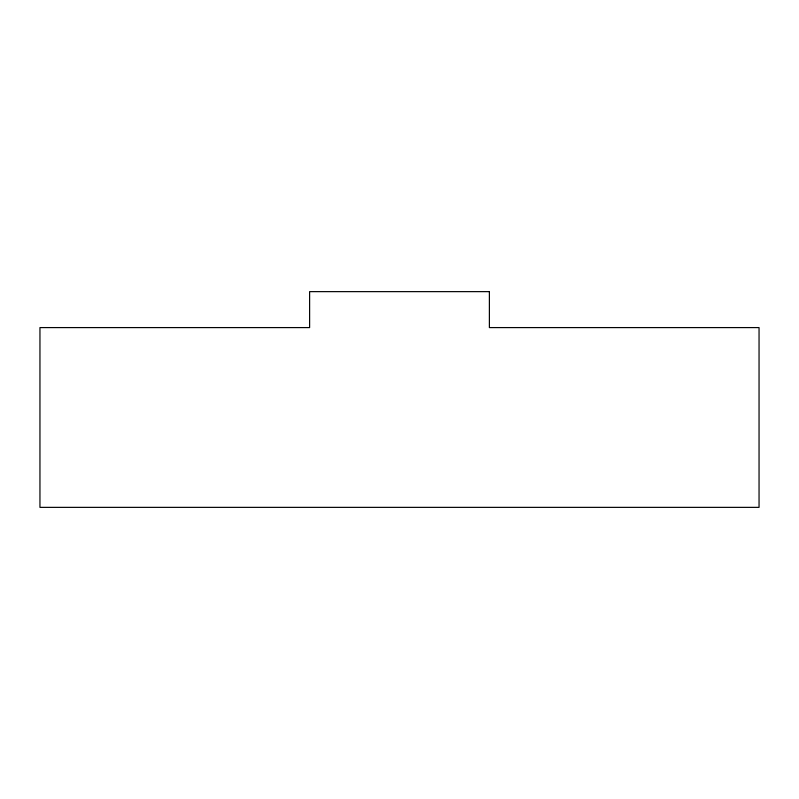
<?xml version="1.0" encoding="UTF-8"?>
<svg xmlns="http://www.w3.org/2000/svg" width="799" height="799" viewBox="0 0 799 799"><rect width="100%" height="100%" fill="white"/><g stroke="black" fill="none" stroke-linecap="round" stroke-linejoin="round"><path stroke-width="1.2" d="M489.387 291.635L309.613 291.635L309.613 327.59L39.95 327.59L39.95 507.365L759.05 507.365L759.05 327.59L489.387 327.59L489.387 291.635"/></g></svg>
